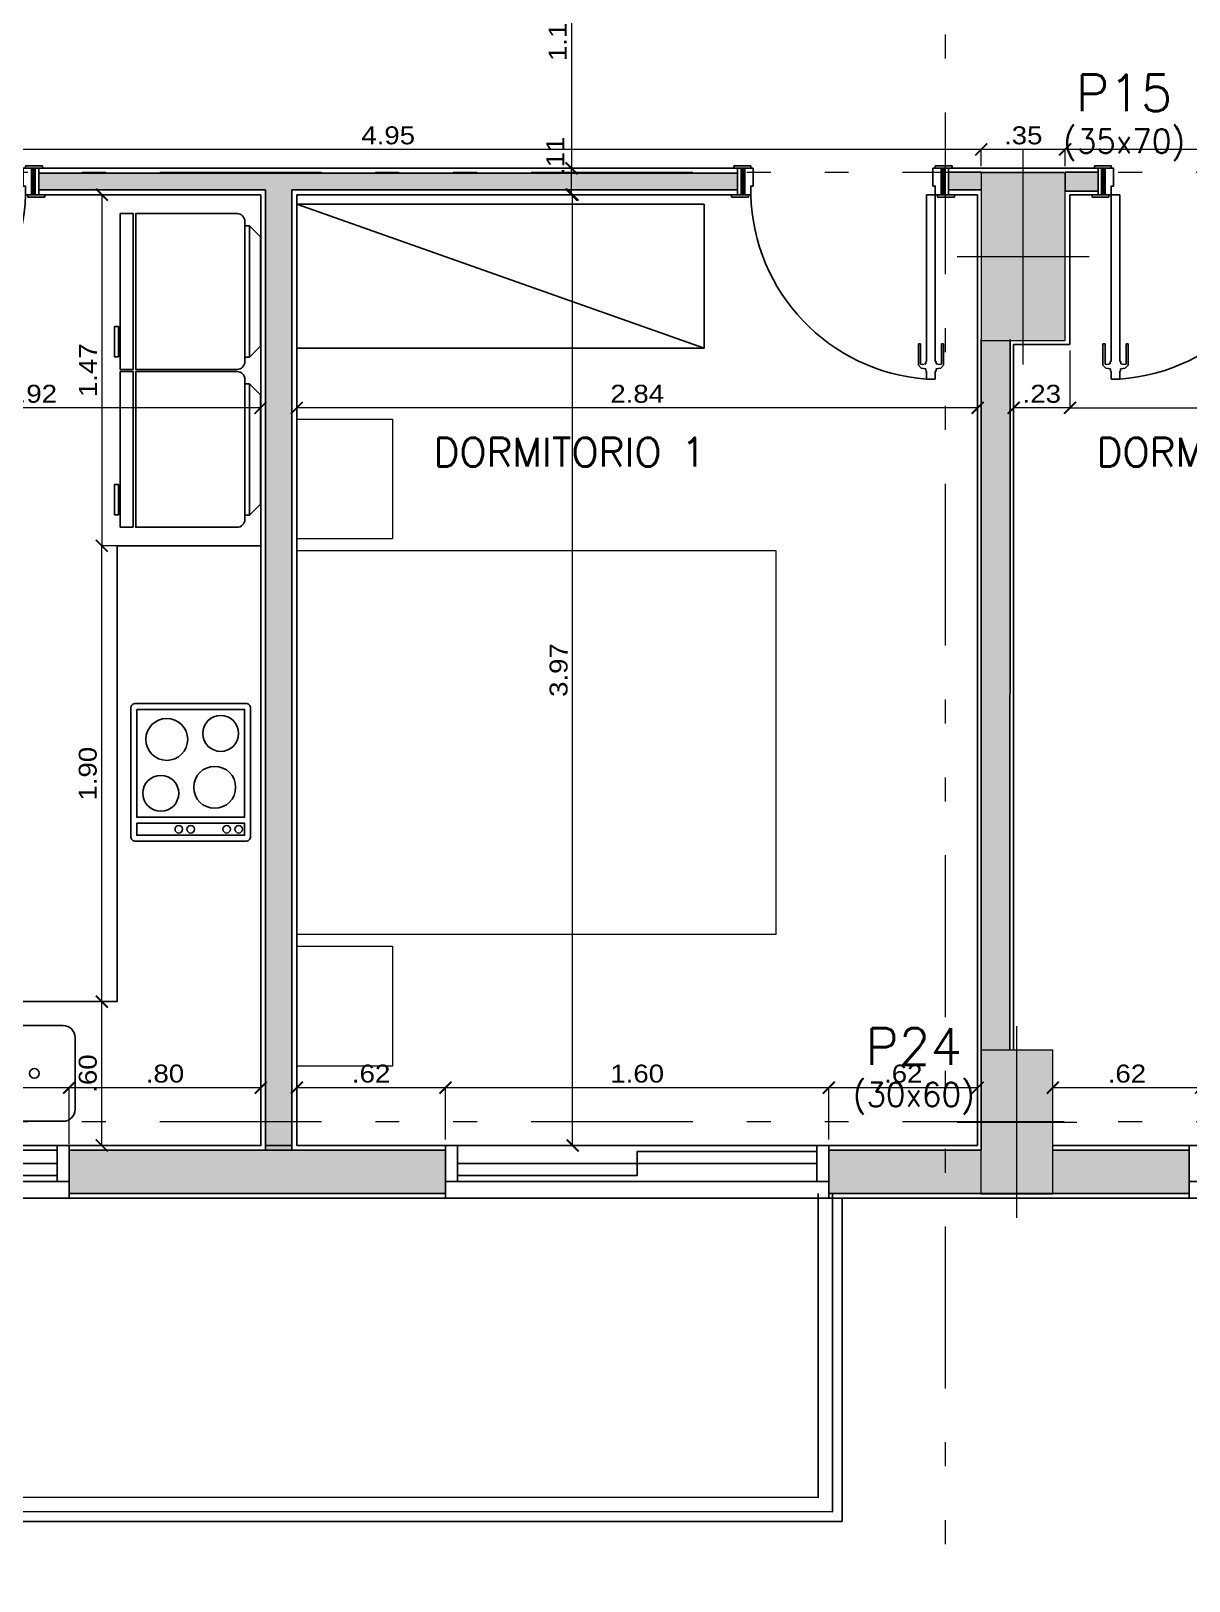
# Model space of a CAD drawing. Header units: metres. Extents: x 219 to 707, y -561 to -17.
# Drawn here: x 347.68 to 352.51, y -185.94 to -179.47 of the extents above; entities that cross this region are included whole.
import ezdxf
from ezdxf.enums import TextEntityAlignment as Align

# ---------------------------------------------------------------- set-up
doc = ezdxf.new("R2010")
doc.units = ezdxf.units.M
doc.linetypes.add('CYPE_RAYAPUNTOPUNTO', pattern=[0.45, 0.225, -0.075, 0, -0.075, 0, -0.075])
for name, color, linetype in [('A-Aberturas', 2, 'Continuous'), ('A-Balcon', 1, 'Continuous'), ('A-Equipamiento fijo', 253, 'Continuous'), ('A-Muros', 4, 'Continuous'), ('A-Revoques', 1, 'Continuous'), ('A-Texto', 3, 'Continuous'), ('Dr Ejes en bloque', 4, 'Continuous'), ('TCOTA', 1, 'Continuous')]:
    doc.layers.add(name, color=color, linetype=linetype)
for name, color, linetype, lineweight in [('A-Equipamiento', 251, 'Continuous', 5), ('COTAS_REPLANTEO', 7, 'CYPE_RAYAPUNTOPUNTO', 0), ('PILAR_DIM', 253, 'Continuous', 0), ('PILAR_EJES', 1, 'Continuous', 0), ('PILAR_HORMIGON', 5, 'Continuous', 20), ('PILAR_REF', 253, 'Continuous', 0)]:
    doc.layers.add(name, color=color, linetype=linetype, lineweight=lineweight)
for name, color, linetype, transparency in [('M-Muro hueco 11', 141, 'Continuous', 0.5), ('M3- Muro Hueco 15', 113, 'Continuous', 0.7), ('M4-Muro Hueco 22', 42, 'Continuous', 0.5)]:
    doc.layers.add(name, color=color, linetype=linetype, transparency=transparency)
doc.styles.add('1-50', font='arial.ttf', dxfattribs={"width": 1.1, "height": 0.075})
doc.styles.add('CYPETXT', font='romans', dxfattribs={"height": 0.2})
doc.styles.add('T12', font='romans.shx', dxfattribs={"height": 0.12})
doc.dimstyles.new('1-50', dxfattribs={"dimscale": 0, "dimtxt": 0.075, "dimasz": 0.05, "dimexe": 0, "dimexo": 0.025, "dimgap": 0.02, "dimtad": 1, "dimzin": 4, "dimdsep": 46, "dimtxsty": '1-50', "dimblk": 'ARCHTICK', "dimcen": 0.09, "dimclrd": 256, "dimclre": 8, "dimclrt": 2, "dimadec": 0, "dimazin": 3, "dimtfac": 1, "dimtofl": 0, "dimtmove": 2, "dimatfit": 3, "dimldrblk": 'OPEN90', "dimfxl": 1, "dimtolj": 1, "dimtzin": 0, "dimlwd": 18, "dimlwe": 18, "dimarcsym": 0})

# ---------------------------------------------------------------- blocks, each defined once
blk = doc.blocks.new('A$Cdcc540ea')
for points in [[(-0.15, -0.1), (0, -0.1), (0, -0.15), (-0.15, -0.15), (-0.15, -0.1)], [(-0.15, -1.65), (0, -1.65), (0, -1.7), (-0.15, -1.7), (-0.15, -1.65)]]:
    blk.add_lwpolyline(points)
at = {"color": 1}
blk.add_lwpolyline([(-0.15, -1.65), (0, -1.65), (0, -0.15), (-0.15, -0.15)], close=True, dxfattribs=at)
for points in [[(-0.075, -0.9), (-0.075, -0.15), (-0.125, -0.15), (-0.125, -0.9)], [(-0.025, -1.65), (-0.025, -0.9), (-0.075, -0.9), (-0.075, -1.65)]]:
    blk.add_lwpolyline(points, close=True)
blk = doc.blocks.new('A$Ce7407af1')
for points in [[(-0.55, 0.15), (-0.55, 0), (-0.6, 0), (-0.6, 0.15), (-0.55, 0.15)], [(0, 0.15), (0, 0), (-0.05, 0), (-0.05, 0.15), (0, 0.15)]]:
    blk.add_lwpolyline(points)
for points in [[(-0.55, 0.15), (-0.55, 0), (-0.05, 0), (-0.05, 0.15)], [(-0.55, 0.025), (-0.05, 0.025), (-0.05, 0.075), (-0.55, 0.075)]]:
    blk.add_lwpolyline(points, close=True)
blk = doc.blocks.new('HELAD7~2')
at = {"color": 252}
for p, q in [((0.0477, 0.2471), (0.0675, 0.2471)), ((0.0477, -0.3221), (0.0675, -0.3221))]:
    blk.add_line(p, q, dxfattribs=at)
blk.add_lwpolyline([(0.0675, 0.2662, -0.414214), (0.1013, 0.3), (0.54, 0.3), (0.54, -0.375), (0.1013, -0.375, -0.414214), (0.0675, -0.3413)], format="xyb", close=True, dxfattribs=at)
for points in [[(0.5513, 0.3), (0.6075, 0.3), (0.6075, -0.375), (0.5513, -0.375)], [(0, 0.1994), (0.0477, 0.2471), (0.0477, -0.3221), (0, -0.2744), (0, -0.0375)], [(0.615, 0.1145), (0.615, 0.2454), (0.6324, 0.2454), (0.6324, 0.1145)]]:
    blk.add_lwpolyline(points, close=True, dxfattribs=at)
blk = doc.blocks.new('Lpd')
at = {"linetype": 'Continuous'}
for p, q in [((-0.06, 0.2), (-0.3, 0.2)), ((0.06, 0.2), (-0.06, 0.2)), ((0.3, 0.2), (0.06, 0.2)), ((-0.35, 0.15), (-0.35, -0.15)), ((-0.01, 0.15), (-0.01, -0.15)), ((0.01, 0.15), (0.01, -0.15)), ((0.35, -0.15), (0.35, 0.15)), ((-0.3, -0.2), (-0.06, -0.2)), ((0.06, -0.2), (-0.06, -0.2)), ((0.06, -0.2), (0.3, -0.2))]:
    blk.add_line(p, q, dxfattribs=at)
for centre in [(-0.18, 0), (0.18, 0)]:
    blk.add_circle(centre, 0.02)
for centre, start, end in [((-0.3, 0.15), 90, 180), ((-0.06, 0.15), 0, 90), ((0.06, 0.15), 90, 180), ((0.3, 0.15), 0, 90), ((-0.3, -0.15), 180, 270), ((-0.06, -0.15), 270, 0), ((0.06, -0.15), 180, 270), ((0.3, -0.15), 270, 0)]:
    blk.add_arc(centre, 0.05, start, end, dxfattribs=at)
blk.add_point((0, 0))
blk = doc.blocks.new('Cocelpl')
at = {"layer": 'A-Equipamiento fijo'}
blk.add_lwpolyline([(-0.5, -0.2675), (-0.5, 0.2675, -0.414214), (-0.48, 0.2875), (-0.02, 0.2875, -0.414214), (0, 0.2675), (0, -0.2675, -0.414214), (-0.02, -0.2875), (-0.48, -0.2875, -0.414214)], format="xyb", close=True, dxfattribs=at)
for points in [[(-0.475, 0.2625), (-0.475, -0.1875), (-0.025, -0.1875), (-0.025, 0.2625)], [(-0.475, -0.2125), (-0.475, -0.2625), (-0.025, -0.2625), (-0.025, -0.2125)]]:
    blk.add_lwpolyline(points, close=True, dxfattribs=at)
for centre, radius in [((-0.35, 0.1375), 0.0875), ((-0.125, 0.1625), 0.075), ((-0.15, -0.0625), 0.0875), ((-0.375, -0.0875), 0.075), ((-0.3, -0.2375), 0.0156), ((-0.25, -0.2375), 0.0156), ((-0.1, -0.2375), 0.0156), ((-0.05, -0.2375), 0.0156)]:
    blk.add_circle(centre, radius, dxfattribs=at)
blk = doc.blocks.new('hoja 75')
for p, q in [((2946.8799, 1180.9638), (2947.5768, 1180.9638)), ((2946.8799, 1180.9638), (2946.8799, 1180.9278)), ((2947.502, 1180.9982), (2947.5913, 1180.9982)), ((2947.502, 1180.9896), (2947.502, 1180.9982)), ((2947.5875, 1180.9896), (2947.502, 1180.9896)), ((2947.5768, 1180.9638), (2947.5768, 1180.9675)), ((2947.5768, 1180.9675), (2947.5864, 1180.9675)), ((2947.5864, 1180.9675), (2947.5891, 1180.9821)), ((2947.5891, 1180.9821), (2947.5875, 1180.9896)), ((2947.5913, 1180.9982), (2947.6042, 1180.9864)), ((2947.6042, 1180.9864), (2947.6069, 1180.967)), ((2947.6069, 1180.967), (2947.6166, 1180.967)), ((2947.6166, 1180.967), (2947.6166, 1180.9638)), ((2947.6166, 1180.9638), (2947.6499, 1180.9638)), ((2947.6499, 1180.9277), (2947.6499, 1180.9638)), ((2946.8799, 1180.9278), (2947.5768, 1180.9278)), ((2947.5875, 1180.9019), (2947.502, 1180.9019)), ((2947.502, 1180.9019), (2947.502, 1180.8933)), ((2947.502, 1180.8933), (2947.5913, 1180.8933)), ((2947.5768, 1180.9278), (2947.5768, 1180.924)), ((2947.5768, 1180.924), (2947.5864, 1180.924)), ((2947.5864, 1180.924), (2947.5891, 1180.9094)), ((2947.5891, 1180.9094), (2947.5875, 1180.9019)), ((2947.5913, 1180.8933), (2947.6042, 1180.9051)), ((2947.6042, 1180.9051), (2947.6069, 1180.9245)), ((2947.6069, 1180.9245), (2947.6166, 1180.9245)), ((2947.6166, 1180.9277), (2947.6499, 1180.9277)), ((2947.6166, 1180.9245), (2947.6166, 1180.9277))]:
    blk.add_line(p, q)
blk = doc.blocks.new('A$C30CA3CF2')
at = {"transparency": 33554661}
h = blk.add_hatch(dxfattribs=at)
h.set_pattern_fill('ANSI31', color=1, scale=0.001, angle=180, style=0)
h.set_pattern_definition([(225, (3011.2897267, 1180.500286), (0.0022450640303, -0.0022450640303), [])])
h.paths.add_polyline_path([(1.609, 0.7021), (1.624, 0.7021), (1.624, 0.8121), (1.609, 0.8121)])
h.paths.add_polyline_path([(0.774, 0.7021), (0.789, 0.7021), (0.789, 0.8121), (0.774, 0.8121)])
for p, q in [((0.774, 0.8121), (0.754, 0.8121)), ((1.624, 0.8121), (1.644, 0.8121)), ((0.824, 0.7761), (0.814, 0.7761)), ((1.574, 0.7021), (1.654, 0.7021))]:
    blk.add_line(p, q, dxfattribs=at)
for points in [[(0.734, 0.8221), (0.804, 0.8221), (0.804, 0.8121), (0.734, 0.8121)], [(1.664, 0.8221), (1.594, 0.8221), (1.594, 0.8121), (1.664, 0.8121)], [(0.744, 0.7021), (0.814, 0.7021), (0.814, 0.6921), (0.744, 0.6921)], [(1.654, 0.7021), (1.584, 0.7021), (1.584, 0.6921), (1.654, 0.6921)]]:
    blk.add_lwpolyline(points, close=True, dxfattribs=at)
at = {"color": 0, "linetype": 'ByBlock', "transparency": 33554661}
for points in [[(0.759, 0.8121), (0.774, 0.8121), (0.774, 0.7021), (0.759, 0.7021)], [(0.789, 0.8121), (0.814, 0.8121), (0.814, 0.7761), (0.824, 0.7761), (0.824, 0.7021), (0.789, 0.7021)], [(1.609, 0.8121), (1.584, 0.8121), (1.584, 0.7761), (1.574, 0.7761), (1.574, 0.7021), (1.609, 0.7021)], [(1.624, 0.8121), (1.639, 0.8121), (1.639, 0.7021), (1.624, 0.7021)]]:
    blk.add_lwpolyline(points, close=True, dxfattribs=at)
at = {"color": 1, "transparency": 33554661}
blk.add_arc((0.7921, 0.7921), 0.7921, 1.44662, 85.80964, dxfattribs=at)
at = {"transparency": 33554661, "rotation": 90}
blk.add_blockref('hoja 75', (1181.7777, -2946.0678), dxfattribs=at)
blk.add_blockref('hoja 75', (1181.7777, -2946.0678), dxfattribs=at)
blk = doc.blocks.new('_ArchTick')
at = {"color": 0, "linetype": 'ByBlock', "const_width": 0.15}
blk.add_lwpolyline([(-0.5, -0.5), (0.5, 0.5)], dxfattribs=at)
blk = doc.blocks.new('*D434')
at = {"layer": 'Defpoints', "color": 0, "transparency": 16777216}
for p in [(352.5616, -183.8827), (351.9437, -184.1238), (352.5616, -184.1244)]:
    blk.add_point(p, dxfattribs=at)
at = {"layer": 'TCOTA', "color": 8, "lineweight": 18, "transparency": 16777216}
for p, q in [((351.9437, -184.0988), (351.9437, -183.8827)), ((352.5616, -184.0994), (352.5616, -183.8827))]:
    blk.add_line(p, q, dxfattribs=at)
at = {"layer": 'TCOTA', "lineweight": 18, "transparency": 16777216}
blk.add_line((351.9437, -183.8827), (352.5616, -183.8827), dxfattribs=at)
at = {"layer": 'TCOTA', "lineweight": 18, "transparency": 16777216, "xscale": 0.05, "yscale": 0.05, "zscale": 0.05, "rotation": 180}
blk.add_blockref('_ArchTick', (351.9437, -183.8827), dxfattribs=at)
at = {"layer": 'TCOTA', "lineweight": 18, "transparency": 16777216, "xscale": 0.05, "yscale": 0.05, "zscale": 0.05}
blk.add_blockref('_ArchTick', (352.5616, -183.8827), dxfattribs=at)
at = {"layer": 'TCOTA', "color": 2, "transparency": 16777216, "insert": (352.2526, -183.8244), "char_height": 0.075, "attachment_point": 5, "style": '1-50'}
blk.add_mtext('\\A1;.62', dxfattribs=at)
blk = doc.blocks.new('_Open90')
at = {"color": 0, "linetype": 'ByBlock', "lineweight": -2}
for p, q in [((0, 0), (-1, 0)), ((-0.5, 0.5), (0, 0)), ((0, 0), (-0.5, -0.5))]:
    blk.add_line(p, q, dxfattribs=at)
blk = doc.blocks.new('*D492')
at = {"layer": 'Defpoints', "color": 0, "transparency": 16777216}
for p in [(351.6295, -183.8827), (351.0089, -184.1238), (351.6295, -184.1238)]:
    blk.add_point(p, dxfattribs=at)
at = {"layer": 'TCOTA', "color": 8, "lineweight": 18, "transparency": 16777216}
for p, q in [((351.0089, -184.0988), (351.0089, -183.8827)), ((351.6295, -184.0988), (351.6295, -183.8827))]:
    blk.add_line(p, q, dxfattribs=at)
at = {"layer": 'TCOTA', "lineweight": 18, "transparency": 16777216}
blk.add_line((351.0089, -183.8827), (351.6295, -183.8827), dxfattribs=at)
at = {"layer": 'TCOTA', "lineweight": 18, "transparency": 16777216, "xscale": 0.05, "yscale": 0.05, "zscale": 0.05, "rotation": 180}
blk.add_blockref('_ArchTick', (351.0089, -183.8827), dxfattribs=at)
at = {"layer": 'TCOTA', "lineweight": 18, "transparency": 16777216, "xscale": 0.05, "yscale": 0.05, "zscale": 0.05}
blk.add_blockref('_ArchTick', (351.6295, -183.8827), dxfattribs=at)
at = {"layer": 'TCOTA', "color": 2, "transparency": 16777216, "insert": (351.3192, -183.8244), "char_height": 0.075, "attachment_point": 5, "style": '1-50'}
blk.add_mtext('\\A1;.62', dxfattribs=at)
blk = doc.blocks.new('*D435')
at = {"layer": 'Defpoints', "color": 0, "transparency": 16777216}
for p in [(351.0089, -183.8827), (349.4089, -184.1238), (351.0089, -184.1238)]:
    blk.add_point(p, dxfattribs=at)
at = {"layer": 'TCOTA', "color": 8, "lineweight": 18, "transparency": 16777216}
for p, q in [((349.4089, -184.0988), (349.4089, -183.8827)), ((351.0089, -184.0988), (351.0089, -183.8827))]:
    blk.add_line(p, q, dxfattribs=at)
at = {"layer": 'TCOTA', "lineweight": 18, "transparency": 16777216}
blk.add_line((349.4089, -183.8827), (351.0089, -183.8827), dxfattribs=at)
at = {"layer": 'TCOTA', "lineweight": 18, "transparency": 16777216, "xscale": 0.05, "yscale": 0.05, "zscale": 0.05, "rotation": 180}
blk.add_blockref('_ArchTick', (349.4089, -183.8827), dxfattribs=at)
at = {"layer": 'TCOTA', "lineweight": 18, "transparency": 16777216, "xscale": 0.05, "yscale": 0.05, "zscale": 0.05}
blk.add_blockref('_ArchTick', (351.0089, -183.8827), dxfattribs=at)
at = {"layer": 'TCOTA', "color": 2, "transparency": 16777216, "insert": (350.2089, -183.8244), "char_height": 0.075, "attachment_point": 5, "style": '1-50'}
blk.add_mtext('\\A1;1.60', dxfattribs=at)
blk = doc.blocks.new('*D436')
at = {"layer": 'Defpoints', "color": 0, "transparency": 16777216}
for p in [(349.4089, -183.8827), (348.7884, -184.1238), (349.4089, -184.1238)]:
    blk.add_point(p, dxfattribs=at)
at = {"layer": 'TCOTA', "color": 8, "lineweight": 18, "transparency": 16777216}
for p, q in [((348.7884, -184.0988), (348.7884, -183.8827)), ((349.4089, -184.0988), (349.4089, -183.8827))]:
    blk.add_line(p, q, dxfattribs=at)
at = {"layer": 'TCOTA', "lineweight": 18, "transparency": 16777216}
blk.add_line((348.7884, -183.8827), (349.4089, -183.8827), dxfattribs=at)
at = {"layer": 'TCOTA', "lineweight": 18, "transparency": 16777216, "xscale": 0.05, "yscale": 0.05, "zscale": 0.05, "rotation": 180}
blk.add_blockref('_ArchTick', (348.7884, -183.8827), dxfattribs=at)
at = {"layer": 'TCOTA', "lineweight": 18, "transparency": 16777216, "xscale": 0.05, "yscale": 0.05, "zscale": 0.05}
blk.add_blockref('_ArchTick', (349.4089, -183.8827), dxfattribs=at)
at = {"layer": 'TCOTA', "color": 2, "transparency": 16777216, "insert": (349.0986, -183.8244), "char_height": 0.075, "attachment_point": 5, "style": '1-50'}
blk.add_mtext('\\A1;.62', dxfattribs=at)
blk = doc.blocks.new('*D437')
at = {"layer": 'Defpoints', "color": 0, "transparency": 16777216}
for p in [(348.6384, -183.8827), (347.8384, -184.1438), (348.6384, -184.1238)]:
    blk.add_point(p, dxfattribs=at)
at = {"layer": 'TCOTA', "color": 8, "lineweight": 18, "transparency": 16777216}
for p, q in [((347.8384, -184.1188), (347.8384, -183.8827)), ((348.6384, -184.0988), (348.6384, -183.8827))]:
    blk.add_line(p, q, dxfattribs=at)
at = {"layer": 'TCOTA', "lineweight": 18, "transparency": 16777216}
blk.add_line((347.8384, -183.8827), (348.6384, -183.8827), dxfattribs=at)
at = {"layer": 'TCOTA', "lineweight": 18, "transparency": 16777216, "xscale": 0.05, "yscale": 0.05, "zscale": 0.05, "rotation": 180}
blk.add_blockref('_ArchTick', (347.8384, -183.8827), dxfattribs=at)
at = {"layer": 'TCOTA', "lineweight": 18, "transparency": 16777216, "xscale": 0.05, "yscale": 0.05, "zscale": 0.05}
blk.add_blockref('_ArchTick', (348.6384, -183.8827), dxfattribs=at)
at = {"layer": 'TCOTA', "color": 2, "transparency": 16777216, "insert": (348.2384, -183.8244), "char_height": 0.075, "attachment_point": 5, "style": '1-50'}
blk.add_mtext('\\A1;.80', dxfattribs=at)
blk = doc.blocks.new('*D438')
at = {"layer": 'Defpoints', "color": 0, "transparency": 16777216}
for p in [(347.8384, -183.8827), (347.2384, -184.1438), (347.8384, -184.1438)]:
    blk.add_point(p, dxfattribs=at)
at = {"layer": 'TCOTA', "color": 8, "lineweight": 18, "transparency": 16777216}
for p, q in [((347.2384, -184.1188), (347.2384, -183.8827)), ((347.8384, -184.1188), (347.8384, -183.8827))]:
    blk.add_line(p, q, dxfattribs=at)
at = {"layer": 'TCOTA', "lineweight": 18, "transparency": 16777216}
blk.add_line((347.2384, -183.8827), (347.8384, -183.8827), dxfattribs=at)
at = {"layer": 'TCOTA', "lineweight": 18, "transparency": 16777216, "xscale": 0.05, "yscale": 0.05, "zscale": 0.05, "rotation": 180}
blk.add_blockref('_ArchTick', (347.2384, -183.8827), dxfattribs=at)
at = {"layer": 'TCOTA', "lineweight": 18, "transparency": 16777216, "xscale": 0.05, "yscale": 0.05, "zscale": 0.05}
blk.add_blockref('_ArchTick', (347.8384, -183.8827), dxfattribs=at)
at = {"layer": 'TCOTA', "color": 2, "transparency": 16777216, "insert": (347.5384, -183.8244), "char_height": 0.075, "attachment_point": 5, "style": '1-50'}
blk.add_mtext('\\A1;.60', dxfattribs=at)
blk = doc.blocks.new('*D448')
at = {"layer": 'Defpoints', "color": 0, "transparency": 16777216}
for p in [(350.184, -178.9262), (349.9351, -180.0459), (350.184, -180.0459)]:
    blk.add_point(p, dxfattribs=at)
at = {"layer": 'TCOTA', "color": 8, "lineweight": 18, "transparency": 16777216}
for p, q in [((350.159, -178.9262), (349.9351, -178.9262)), ((350.159, -180.0459), (349.9351, -180.0459))]:
    blk.add_line(p, q, dxfattribs=at)
at = {"layer": 'TCOTA', "lineweight": 18, "transparency": 16777216}
blk.add_line((349.9351, -178.9262), (349.9351, -180.0459), dxfattribs=at)
at = {"layer": 'TCOTA', "lineweight": 18, "transparency": 16777216, "xscale": 0.05, "yscale": 0.05, "zscale": 0.05}
for p, rotation in [((349.9351, -178.9262), 90), ((349.9351, -180.0459), 270)]:
    blk.add_blockref('_ArchTick', p, dxfattribs=dict(at, rotation=rotation))
at = {"layer": 'TCOTA', "color": 2, "transparency": 16777216, "insert": (349.8774, -179.4861), "char_height": 0.075, "attachment_point": 5, "rotation": 90, "style": '1-50'}
blk.add_mtext('\\A1;1.12', dxfattribs=at)
blk = doc.blocks.new('*D449')
at = {"layer": 'Defpoints', "color": 0, "transparency": 16777216}
for p in [(349.9351, -180.0459), (349.9692, -180.0459), (349.9692, -180.1559)]:
    blk.add_point(p, dxfattribs=at)
at = {"layer": 'TCOTA', "color": 8, "lineweight": 18, "transparency": 16777216}
for p, q in [((349.9442, -180.0459), (349.9351, -180.0459)), ((349.9442, -180.1559), (349.9351, -180.1559))]:
    blk.add_line(p, q, dxfattribs=at)
at = {"layer": 'TCOTA', "lineweight": 18, "transparency": 16777216}
blk.add_line((349.9351, -180.1559), (349.9351, -180.0459), dxfattribs=at)
at = {"layer": 'TCOTA', "lineweight": 18, "transparency": 16777216, "xscale": 0.05, "yscale": 0.05, "zscale": 0.05}
for p, rotation in [((349.9351, -180.0459), 90), ((349.9351, -180.1559), 270)]:
    blk.add_blockref('_ArchTick', p, dxfattribs=dict(at, rotation=rotation))
at = {"layer": 'TCOTA', "color": 2, "transparency": 16777216, "insert": (349.8674, -179.994), "char_height": 0.075, "attachment_point": 5, "rotation": 90, "style": '1-50'}
blk.add_mtext('\\A1;.11', dxfattribs=at)
blk = doc.blocks.new('*D450')
at = {"layer": 'Defpoints', "color": 0, "transparency": 16777216}
for p in [(349.9396, -180.1559), (350.0224, -180.1559), (350.0224, -184.1238)]:
    blk.add_point(p, dxfattribs=at)
at = {"layer": 'TCOTA', "color": 8, "lineweight": 18, "transparency": 16777216}
for p, q in [((349.9974, -180.1559), (349.9396, -180.1559)), ((349.9974, -184.1238), (349.9396, -184.1238))]:
    blk.add_line(p, q, dxfattribs=at)
at = {"layer": 'TCOTA', "lineweight": 18, "transparency": 16777216}
blk.add_line((349.9396, -184.1238), (349.9396, -180.1559), dxfattribs=at)
at = {"layer": 'TCOTA', "lineweight": 18, "transparency": 16777216, "xscale": 0.05, "yscale": 0.05, "zscale": 0.05}
for p, rotation in [((349.9396, -180.1559), 90), ((349.9396, -184.1238), 270)]:
    blk.add_blockref('_ArchTick', p, dxfattribs=dict(at, rotation=rotation))
at = {"layer": 'TCOTA', "color": 2, "transparency": 16777216, "insert": (349.8813, -182.1398), "char_height": 0.075, "attachment_point": 5, "rotation": 90, "style": '1-50'}
blk.add_mtext('\\A1;3.97', dxfattribs=at)
blk = doc.blocks.new('*D455')
at = {"layer": 'Defpoints', "color": 0, "transparency": 16777216}
for p in [(347.9643, -183.5238), (347.9748, -183.5238), (347.9643, -184.1238)]:
    blk.add_point(p, dxfattribs=at)
at = {"layer": 'TCOTA', "color": 8, "lineweight": 18, "transparency": 16777216}
for p, q in [((347.9893, -183.5238), (347.9748, -183.5238)), ((347.9893, -184.1238), (347.9748, -184.1238))]:
    blk.add_line(p, q, dxfattribs=at)
at = {"layer": 'TCOTA', "lineweight": 18, "transparency": 16777216}
blk.add_line((347.9748, -184.1238), (347.9748, -183.5238), dxfattribs=at)
at = {"layer": 'TCOTA', "lineweight": 18, "transparency": 16777216, "xscale": 0.05, "yscale": 0.05, "zscale": 0.05}
for p, rotation in [((347.9748, -183.5238), 90), ((347.9748, -184.1238), 270)]:
    blk.add_blockref('_ArchTick', p, dxfattribs=dict(at, rotation=rotation))
at = {"layer": 'TCOTA', "color": 2, "transparency": 16777216, "insert": (347.9165, -183.8238), "char_height": 0.075, "attachment_point": 5, "rotation": 90, "style": '1-50'}
blk.add_mtext('\\A1;.60', dxfattribs=at)
blk = doc.blocks.new('*D456')
at = {"layer": 'Defpoints', "color": 0, "transparency": 16777216}
for p in [(347.9748, -181.6212), (348.0384, -181.6212), (347.9748, -183.5238)]:
    blk.add_point(p, dxfattribs=at)
at = {"layer": 'TCOTA', "color": 8, "lineweight": 18, "transparency": 16777216}
for p, q in [((348.0134, -181.6212), (347.9748, -181.6212)), ((347.9998, -183.5238), (347.9748, -183.5238))]:
    blk.add_line(p, q, dxfattribs=at)
at = {"layer": 'TCOTA', "lineweight": 18, "transparency": 16777216}
blk.add_line((347.9748, -183.5238), (347.9748, -181.6212), dxfattribs=at)
at = {"layer": 'TCOTA', "lineweight": 18, "transparency": 16777216, "xscale": 0.05, "yscale": 0.05, "zscale": 0.05}
for p, rotation in [((347.9748, -181.6212), 90), ((347.9748, -183.5238), 270)]:
    blk.add_blockref('_ArchTick', p, dxfattribs=dict(at, rotation=rotation))
at = {"layer": 'TCOTA', "color": 2, "transparency": 16777216, "insert": (347.9165, -182.5725), "char_height": 0.075, "attachment_point": 5, "rotation": 90, "style": '1-50'}
blk.add_mtext('\\A1;1.90', dxfattribs=at)
blk = doc.blocks.new('*D457')
at = {"layer": 'Defpoints', "color": 0, "transparency": 16777216}
for p in [(348.3079, -180.1559), (347.9748, -181.6212), (348.3079, -181.6212)]:
    blk.add_point(p, dxfattribs=at)
at = {"layer": 'TCOTA', "color": 8, "lineweight": 18, "transparency": 16777216}
for p, q in [((348.2829, -180.1559), (347.9748, -180.1559)), ((348.2829, -181.6212), (347.9748, -181.6212))]:
    blk.add_line(p, q, dxfattribs=at)
at = {"layer": 'TCOTA', "lineweight": 18, "transparency": 16777216}
blk.add_line((347.9748, -180.1559), (347.9748, -181.6212), dxfattribs=at)
at = {"layer": 'TCOTA', "lineweight": 18, "transparency": 16777216, "xscale": 0.05, "yscale": 0.05, "zscale": 0.05}
for p, rotation in [((347.9748, -180.1559), 90), ((347.9748, -181.6212), 270)]:
    blk.add_blockref('_ArchTick', p, dxfattribs=dict(at, rotation=rotation))
at = {"layer": 'TCOTA', "color": 2, "transparency": 16777216, "insert": (347.9171, -180.8885), "char_height": 0.075, "attachment_point": 5, "rotation": 90, "style": '1-50'}
blk.add_mtext('\\A1;1.47', dxfattribs=at)
blk = doc.blocks.new('*D469')
at = {"layer": 'Defpoints', "color": 0, "transparency": 16777216}
for p in [(351.7799, -180.7809), (352.0149, -180.7809), (351.7799, -181.0456)]:
    blk.add_point(p, dxfattribs=at)
at = {"layer": 'TCOTA', "color": 8, "lineweight": 18, "transparency": 16777216}
for p, q in [((351.7799, -180.8059), (351.7799, -181.0456)), ((352.0149, -180.8059), (352.0149, -181.0456))]:
    blk.add_line(p, q, dxfattribs=at)
at = {"layer": 'TCOTA', "lineweight": 18, "transparency": 16777216}
blk.add_line((352.0149, -181.0456), (351.7799, -181.0456), dxfattribs=at)
at = {"layer": 'TCOTA', "lineweight": 18, "transparency": 16777216, "xscale": 0.05, "yscale": 0.05, "zscale": 0.05, "rotation": 180}
blk.add_blockref('_ArchTick', (351.7799, -181.0456), dxfattribs=at)
at = {"layer": 'TCOTA', "lineweight": 18, "transparency": 16777216, "xscale": 0.05, "yscale": 0.05, "zscale": 0.05}
blk.add_blockref('_ArchTick', (352.0149, -181.0456), dxfattribs=at)
at = {"layer": 'TCOTA', "color": 2, "transparency": 16777216, "insert": (351.8974, -180.9873), "char_height": 0.075, "attachment_point": 5, "style": '1-50'}
blk.add_mtext('\\A1;.23', dxfattribs=at)
blk = doc.blocks.new('*D470')
at = {"layer": 'Defpoints', "color": 0, "transparency": 16777216}
for p in [(352.0149, -181.0456), (354.6794, -181.0456), (354.6794, -181.0456)]:
    blk.add_point(p, dxfattribs=at)
at = {"layer": 'TCOTA', "color": 8, "lineweight": 18, "transparency": 16777216}
for p, q in [((352.0149, -181.0206), (352.0149, -181.0456)), ((354.6794, -181.0206), (354.6794, -181.0456))]:
    blk.add_line(p, q, dxfattribs=at)
at = {"layer": 'TCOTA', "lineweight": 18, "transparency": 16777216}
blk.add_line((352.0149, -181.0456), (354.6794, -181.0456), dxfattribs=at)
at = {"layer": 'TCOTA', "lineweight": 18, "transparency": 16777216, "xscale": 0.05, "yscale": 0.05, "zscale": 0.05, "rotation": 180}
blk.add_blockref('_ArchTick', (352.0149, -181.0456), dxfattribs=at)
at = {"layer": 'TCOTA', "lineweight": 18, "transparency": 16777216, "xscale": 0.05, "yscale": 0.05, "zscale": 0.05}
blk.add_blockref('_ArchTick', (354.6794, -181.0456), dxfattribs=at)
at = {"layer": 'TCOTA', "color": 2, "transparency": 16777216, "insert": (353.3471, -180.9873), "char_height": 0.075, "attachment_point": 5, "style": '1-50'}
blk.add_mtext('\\A1;2.66', dxfattribs=at)
blk = doc.blocks.new('*D471')
at = {"layer": 'Defpoints', "color": 0, "transparency": 16777216}
for p in [(348.7884, -181.0456), (348.7884, -181.0456), (351.6295, -181.0456)]:
    blk.add_point(p, dxfattribs=at)
at = {"layer": 'TCOTA', "color": 8, "lineweight": 18, "transparency": 16777216}
for p, q in [((348.7884, -181.0206), (348.7884, -181.0456)), ((351.6295, -181.0206), (351.6295, -181.0456))]:
    blk.add_line(p, q, dxfattribs=at)
at = {"layer": 'TCOTA', "lineweight": 18, "transparency": 16777216}
blk.add_line((351.6295, -181.0456), (348.7884, -181.0456), dxfattribs=at)
at = {"layer": 'TCOTA', "lineweight": 18, "transparency": 16777216, "xscale": 0.05, "yscale": 0.05, "zscale": 0.05, "rotation": 180}
blk.add_blockref('_ArchTick', (348.7884, -181.0456), dxfattribs=at)
at = {"layer": 'TCOTA', "lineweight": 18, "transparency": 16777216, "xscale": 0.05, "yscale": 0.05, "zscale": 0.05}
blk.add_blockref('_ArchTick', (351.6295, -181.0456), dxfattribs=at)
at = {"layer": 'TCOTA', "color": 2, "transparency": 16777216, "insert": (350.2089, -180.9873), "char_height": 0.075, "attachment_point": 5, "style": '1-50'}
blk.add_mtext('\\A1;2.84', dxfattribs=at)
blk = doc.blocks.new('*D472')
at = {"layer": 'Defpoints', "color": 0, "transparency": 16777216}
for p in [(346.7148, -181.0456), (346.7148, -181.0456), (348.6367, -181.0456)]:
    blk.add_point(p, dxfattribs=at)
at = {"layer": 'TCOTA', "color": 8, "lineweight": 18, "transparency": 16777216}
for p, q in [((346.7148, -181.0206), (346.7148, -181.0456)), ((348.6367, -181.0206), (348.6367, -181.0456))]:
    blk.add_line(p, q, dxfattribs=at)
at = {"layer": 'TCOTA', "lineweight": 18, "transparency": 16777216}
blk.add_line((348.6367, -181.0456), (346.7148, -181.0456), dxfattribs=at)
at = {"layer": 'TCOTA', "lineweight": 18, "transparency": 16777216, "xscale": 0.05, "yscale": 0.05, "zscale": 0.05, "rotation": 180}
blk.add_blockref('_ArchTick', (346.7148, -181.0456), dxfattribs=at)
at = {"layer": 'TCOTA', "lineweight": 18, "transparency": 16777216, "xscale": 0.05, "yscale": 0.05, "zscale": 0.05}
blk.add_blockref('_ArchTick', (348.6367, -181.0456), dxfattribs=at)
at = {"layer": 'TCOTA', "color": 2, "transparency": 16777216, "insert": (347.6758, -180.9873), "char_height": 0.075, "attachment_point": 5, "style": '1-50'}
blk.add_mtext('\\A1;1.92', dxfattribs=at)
blk = doc.blocks.new('*D476')
at = {"layer": 'Defpoints', "color": 0, "transparency": 16777216}
for p in [(351.9948, -179.967), (351.9948, -180.0622), (353.5896, -180.0459)]:
    blk.add_point(p, dxfattribs=at)
at = {"layer": 'TCOTA', "color": 8, "lineweight": 18, "transparency": 16777216}
for p, q in [((351.9948, -180.0372), (351.9948, -179.967)), ((353.5896, -180.0209), (353.5896, -179.967))]:
    blk.add_line(p, q, dxfattribs=at)
at = {"layer": 'TCOTA', "lineweight": 18, "transparency": 16777216}
blk.add_line((353.5896, -179.967), (351.9948, -179.967), dxfattribs=at)
at = {"layer": 'TCOTA', "lineweight": 18, "transparency": 16777216, "xscale": 0.05, "yscale": 0.05, "zscale": 0.05, "rotation": 180}
blk.add_blockref('_ArchTick', (351.9948, -179.967), dxfattribs=at)
at = {"layer": 'TCOTA', "lineweight": 18, "transparency": 16777216, "xscale": 0.05, "yscale": 0.05, "zscale": 0.05}
blk.add_blockref('_ArchTick', (353.5896, -179.967), dxfattribs=at)
at = {"layer": 'TCOTA', "color": 2, "transparency": 16777216, "insert": (352.7922, -179.9087), "char_height": 0.075, "attachment_point": 5, "style": '1-50'}
blk.add_mtext('\\A1;1.59', dxfattribs=at)
blk = doc.blocks.new('*D477')
at = {"layer": 'Defpoints', "color": 0, "transparency": 16777216}
for p in [(351.6448, -179.967), (351.6448, -180.0622), (351.9948, -180.0622)]:
    blk.add_point(p, dxfattribs=at)
at = {"layer": 'TCOTA', "color": 8, "lineweight": 18, "transparency": 16777216}
for p, q in [((351.6448, -180.0372), (351.6448, -179.967)), ((351.9948, -180.0372), (351.9948, -179.967))]:
    blk.add_line(p, q, dxfattribs=at)
at = {"layer": 'TCOTA', "lineweight": 18, "transparency": 16777216}
blk.add_line((351.9948, -179.967), (351.6448, -179.967), dxfattribs=at)
at = {"layer": 'TCOTA', "lineweight": 18, "transparency": 16777216, "xscale": 0.05, "yscale": 0.05, "zscale": 0.05, "rotation": 180}
blk.add_blockref('_ArchTick', (351.6448, -179.967), dxfattribs=at)
at = {"layer": 'TCOTA', "lineweight": 18, "transparency": 16777216, "xscale": 0.05, "yscale": 0.05, "zscale": 0.05}
blk.add_blockref('_ArchTick', (351.9948, -179.967), dxfattribs=at)
at = {"layer": 'TCOTA', "color": 2, "transparency": 16777216, "insert": (351.8198, -179.9087), "char_height": 0.075, "attachment_point": 5, "style": '1-50'}
blk.add_mtext('\\A1;.35', dxfattribs=at)
blk = doc.blocks.new('*D478')
at = {"layer": 'Defpoints', "color": 0, "transparency": 16777216}
for p in [(346.6948, -179.967), (346.6948, -180.0606), (351.6448, -180.0622)]:
    blk.add_point(p, dxfattribs=at)
at = {"layer": 'TCOTA', "color": 8, "lineweight": 18, "transparency": 16777216}
for p, q in [((346.6948, -180.0356), (346.6948, -179.967)), ((351.6448, -180.0372), (351.6448, -179.967))]:
    blk.add_line(p, q, dxfattribs=at)
at = {"layer": 'TCOTA', "lineweight": 18, "transparency": 16777216}
blk.add_line((351.6448, -179.967), (346.6948, -179.967), dxfattribs=at)
at = {"layer": 'TCOTA', "lineweight": 18, "transparency": 16777216, "xscale": 0.05, "yscale": 0.05, "zscale": 0.05, "rotation": 180}
blk.add_blockref('_ArchTick', (346.6948, -179.967), dxfattribs=at)
at = {"layer": 'TCOTA', "lineweight": 18, "transparency": 16777216, "xscale": 0.05, "yscale": 0.05, "zscale": 0.05}
blk.add_blockref('_ArchTick', (351.6448, -179.967), dxfattribs=at)
at = {"layer": 'TCOTA', "color": 2, "transparency": 16777216, "insert": (349.1698, -179.9087), "char_height": 0.075, "attachment_point": 5, "style": '1-50'}
blk.add_mtext('\\A1;4.95', dxfattribs=at)
blk = doc.blocks.new('Ejes del pilar')
at = {"layer": 'PILAR_EJES'}
for p, q in [((0, -0.5), (0, 0.5)), ((-0.5, 0), (0.5, 0))]:
    blk.add_line(p, q, dxfattribs=at)
blk = doc.blocks.new('A$Cbfd24b4d')
at = {"transparency": 33554559}
h = blk.add_hatch(color=253, dxfattribs=at)
h.paths.add_polyline_path([(-17.7008, -9.9381), (-17.0008, -9.9381), (-17.0008, -9.6381), (-17.7008, -9.6381)])
h.paths.add_polyline_path([(-17.2011, -13.9003), (-16.9011, -13.9003), (-16.9011, -13.3003), (-17.2011, -13.3003)])
h.paths.add_polyline_path([(-12.0511, -13.9003), (-11.7511, -13.9003), (-11.7511, -13.3003), (-12.0511, -13.3003)])
h.paths.add_polyline_path([(-12.0508, -10.4381), (-11.7508, -10.4381), (-11.7508, -9.6381), (-12.0508, -9.6381)])
h.paths.add_polyline_path([(-6.8008, -10.3381), (-6.4508, -10.3381), (-6.4508, -9.6381), (-6.8008, -9.6381)])
h.paths.add_polyline_path([(-6.802, -13.9003), (-6.502, -13.9003), (-6.502, -13.3003), (-6.802, -13.3003)])
h.paths.add_polyline_path([(-3.7511, -13.9003), (-3.4511, -13.9003), (-3.4511, -13.2003), (-3.7511, -13.2003)])
h.paths.add_polyline_path([(-3.7508, -10.3381), (-3.4508, -10.3381), (-3.4508, -9.6381), (-3.7508, -9.6381)])
h.paths.add_polyline_path([(0.9002, -13.9003), (1.6002, -13.9003), (1.6002, -13.6003), (0.9002, -13.6003)])
h.paths.add_polyline_path([(6.3, -13.9003), (6.6, -13.9003), (6.6, -13.3003), (6.3, -13.3003)])
h.paths.add_polyline_path([(6.3, -10.3381), (6.6, -10.3381), (6.6, -9.6381), (6.3, -9.6381)])
h.paths.add_polyline_path([(6.2997, -3.5519), (6.5997, -3.5519), (6.5997, -2.8519), (6.2997, -2.8519)])
h.paths.add_polyline_path([(-0.3503, -4.0492), (-0.0503, -4.0492), (-0.0503, -3.3492), (-0.3503, -3.3492)])
h.paths.add_polyline_path([(-3.1503, -4.05), (-2.8503, -4.05), (-2.8503, -3.35), (-3.1503, -3.35)])
h.paths.add_polyline_path([(-7.3003, -3.6492), (-6.6003, -3.6492), (-6.6003, -3.3492), (-7.3003, -3.3492)])
h.paths.add_polyline_path([(-12.0503, -3.6492), (-11.3503, -3.6492), (-11.3503, -3.3492), (-12.0503, -3.3492)])
at = {"layer": 'PILAR_HORMIGON'}
for points in [[(-6.8008, -10.3381), (-6.4508, -10.3381), (-6.4508, -9.6381), (-6.8008, -9.6381), (-6.8008, -10.3381)], [(-6.8008, -10.3381), (-6.4508, -10.3381), (-6.4508, -9.6381), (-6.8008, -9.6381), (-6.8008, -10.3381)], [(-6.802, -13.9003), (-6.502, -13.9003), (-6.502, -13.3003), (-6.802, -13.3003), (-6.802, -13.9003)], [(-6.802, -13.9003), (-6.502, -13.9003), (-6.502, -13.3003), (-6.802, -13.3003), (-6.802, -13.9003)]]:
    blk.add_lwpolyline(points, close=True, dxfattribs=at)
at = {"layer": 'PILAR_EJES'}
for p, xscale, yscale in [((-6.6258, -9.9881), 0.55, 0.9000000000000001), ((-6.6258, -9.9881), 0.55, 0.9000000000000001), ((-6.652, -13.6003), 0.5, 0.8), ((-6.652, -13.6003), 0.5, 0.8)]:
    blk.add_blockref('Ejes del pilar', p, dxfattribs=dict(at, xscale=xscale, yscale=yscale))
at = {"layer": 'PILAR_DIM', "lineweight": 0, "style": 'CYPETXT', "width": 0.882521}
for s, p, p2 in [('(35x70)', (-6.459, -9.556), (-5.9505, -9.556)), ('(35x70)', (-6.459, -9.556), (-5.9505, -9.556)), ('(30x60)', (-7.337, -13.5355), (-6.8285, -13.5355)), ('(30x60)', (-7.337, -13.5355), (-6.8285, -13.5355))]:
    blk.add_text(s, height=0.1, dxfattribs=at).set_placement(p, p2, align=Align.FIT)
at = {"layer": 'PILAR_REF', "style": 'CYPETXT'}
for s, width, p, p2 in [('P15', 0.951021, (-6.4061, -9.3818), (-6.0034, -9.3818)), ('P15', 0.951021, (-6.4061, -9.3818), (-6.0034, -9.3818)), ('P24', 0.934902, (-7.2841, -13.3613), (-6.8814, -13.3613)), ('P24', 0.934902, (-7.2841, -13.3613), (-6.8814, -13.3613))]:
    blk.add_text(s, height=0.15333, dxfattribs=dict(at, width=width)).set_placement(p, p2, align=Align.FIT)
blk = doc.blocks.new('DSADADASDAS')
at = {"layer": 'COTAS_REPLANTEO', "ltscale": 3}
for p, q in [((125.7777, 125.9327, -0.525), (125.7777, 146.4778, -0.525)), ((110.0984, 134.1088, -0.525), (141.6696, 134.1088, -0.525)), ((110.0984, 130.1466, -0.525), (141.6696, 130.1466, -0.525))]:
    blk.add_line(p, q, dxfattribs=at)

msp = doc.modelspace()

# ---------------------------------------------------------------- hatches: boundary and pattern name
at = {"layer": 'M-Muro hueco 11', "transparency": 33554534}
h = msp.add_hatch(color=256, dxfattribs=at)
h.dxf.hatch_style = 1
h.paths.add_polyline_path([(350.6277, -180.0659), (347.7117, -180.0659), (347.7117, -180.1359), (348.6584, -180.1359), (348.7684, -180.1359), (350.6277, -180.1359)])
h.paths.add_polyline_path([(351.5077, -180.1359), (351.6448, -180.1359), (351.6448, -180.0622), (351.5077, -180.0622)])
h.paths.add_polyline_path([(351.9948, -180.1409), (352.132, -180.1409), (352.132, -180.0622), (351.9948, -180.0622)])
at = {"layer": 'M3- Muro Hueco 15', "transparency": 33554687}
h = msp.add_hatch(color=256, dxfattribs=at)
h.dxf.hatch_style = 1
h.paths.add_polyline_path([(348.7684, -180.1359), (348.6584, -180.1359), (348.6584, -184.1438), (348.7684, -184.1438)])
h = msp.add_hatch(color=256, dxfattribs=at)
h.dxf.hatch_style = 1
h.paths.add_polyline_path([(351.6445, -183.7231), (351.7645, -183.7232), (351.7649, -180.7609), (351.6449, -180.7609)])
h.paths.add_polyline_path([(354.8149, -180.7609), (354.6949, -180.7609), (354.6945, -183.6227), (354.8145, -183.6228)])
at = {"layer": 'M4-Muro Hueco 22', "transparency": 33554687}
h = msp.add_hatch(color=256, dxfattribs=at)
h.dxf.hatch_style = 1
h.paths.add_polyline_path([(349.4089, -184.1438), (347.8384, -184.1438), (347.8384, -184.3238), (349.4089, -184.3238)])
h.paths.add_polyline_path([(352.5116, -184.1438), (351.9437, -184.1438), (351.9437, -184.3238), (352.5116, -184.3238)])
h.paths.add_polyline_path([(351.0089, -184.1438), (351.0089, -184.3238), (351.6437, -184.3238), (351.6437, -184.1438), (351.4942, -184.1438)])

# ---------------------------------------------------------------- linework, layer by layer
at = {"layer": 'A-Aberturas', "color": 252}
for p, q in [((347.2384, -184.3438), (347.8384, -184.3438)), ((349.4089, -184.3438), (351.0089, -184.3438)), ((352.5116, -184.3438), (354.1116, -184.3438))]:
    msp.add_line(p, q, dxfattribs=at)
at = {"layer": 'A-Balcon'}
for points in [[(341.2608, -184.3238), (341.2608, -185.6521), (351.0246, -185.6529), (351.0246, -184.3239)], [(341.3208, -184.3238), (341.3208, -185.5921), (350.9646, -185.5929), (350.9646, -184.3239)]]:
    msp.add_lwpolyline(points, dxfattribs=at)
at = {"layer": 'A-Equipamiento', "transparency": 33554687}
for points in [[(349.1884, -181.5925), (348.7884, -181.5925), (348.7884, -181.0925), (349.1884, -181.0925)], [(350.7884, -181.6425), (348.7884, -181.6425), (348.7884, -183.2425), (350.7884, -183.2425)], [(349.1884, -183.7925), (348.7884, -183.7925), (348.7884, -183.2925), (349.1884, -183.2925)]]:
    msp.add_lwpolyline(points, close=True, dxfattribs=at)
at = {"layer": 'A-Equipamiento fijo', "transparency": 33554687}
msp.add_line((350.4884, -180.7959), (348.7884, -180.1959), dxfattribs=at)
for points in [[(350.4884, -180.196), (350.4884, -180.7959), (348.7884, -180.7959), (348.7884, -180.1959)], [(348.0384, -181.6212), (348.0384, -183.5238), (346.6872, -183.5238), (346.688, -184.1245), (348.6384, -184.1243), (348.6384, -181.6212)]]:
    msp.add_lwpolyline(points, close=True, dxfattribs=at)
at = {"layer": 'A-Muros', "transparency": 33554687}
for p, q in [((350.6277, -180.0659), (347.7117, -180.0659)), ((351.6448, -180.0622), (351.5077, -180.0622)), ((352.132, -180.0622), (351.9948, -180.0622)), ((351.9948, -180.0622), (351.9948, -180.1409)), ((352.132, -180.1409), (352.132, -180.0622)), ((348.6584, -180.1359), (347.7117, -180.1359)), ((348.6584, -184.1438), (348.6584, -180.1359)), ((348.7684, -184.1438), (348.7684, -180.1359)), ((350.6277, -180.1359), (348.7684, -180.1359)), ((351.6448, -180.1359), (351.5077, -180.1359)), ((351.9948, -180.1409), (352.132, -180.1409)), ((351.6445, -184.1438), (351.6449, -180.7609)), ((351.7645, -183.7232), (351.7649, -180.7609)), ((347.2884, -184.1438), (347.7884, -184.1438)), ((347.8384, -184.1438), (348.6584, -184.1438)), ((348.7684, -184.1438), (349.4089, -184.1438)), ((351.0089, -184.1438), (351.6445, -184.1438)), ((351.9437, -184.1438), (352.5116, -184.1438)), ((351.0089, -184.3238), (352.5116, -184.3238))]:
    msp.add_line(p, q, dxfattribs=at)
at = {"layer": 'A-Muros'}
for p, q in [((347.7117, -180.1359), (347.7117, -180.0659)), ((350.6277, -180.1359), (350.6277, -180.0659)), ((351.5077, -180.1359), (351.5077, -180.0622)), ((347.8384, -184.1438), (347.8384, -184.3238)), ((349.4089, -184.3238), (349.4089, -184.1438)), ((351.0089, -184.1438), (351.0089, -184.3238)), ((352.5116, -184.3238), (352.5116, -184.1438)), ((347.8384, -184.3238), (349.4089, -184.3238))]:
    msp.add_line(p, q, dxfattribs=at)
at = {"layer": 'A-Revoques', "transparency": 33554687}
for p, q in [((347.7117, -180.0459), (350.6277, -180.0459)), ((351.5077, -180.0459), (352.132, -180.0459)), ((348.6384, -180.1559), (347.7117, -180.1559)), ((348.6384, -184.1238), (348.6384, -180.1559)), ((348.7884, -184.1238), (348.7884, -180.1559)), ((350.6277, -180.1559), (348.7884, -180.1559)), ((351.6295, -180.1559), (351.5077, -180.1559)), ((351.6295, -180.1559), (351.6295, -184.1238)), ((352.0149, -180.7809), (352.0146, -180.1559)), ((352.0146, -180.1559), (352.132, -180.1559)), ((351.7795, -183.7232), (351.7799, -180.7809)), ((351.7799, -180.7809), (352.0149, -180.7809)), ((348.6384, -184.1238), (347.8384, -184.1238)), ((348.7684, -184.1238), (348.6584, -184.1238)), ((348.6584, -184.1438), (348.7684, -184.1438)), ((349.4089, -184.1238), (348.7884, -184.1238)), ((349.4089, -184.3438), (349.4089, -184.1238)), ((351.0089, -184.1238), (351.6295, -184.1238)), ((352.5116, -184.1238), (351.9437, -184.1238)), ((352.5116, -184.3438), (352.5116, -184.1238)), ((347.8384, -184.3238), (347.8384, -184.3438)), ((347.8384, -184.3438), (349.4089, -184.3438)), ((351.0089, -184.3438), (351.0089, -184.3238)), ((351.0089, -184.3438), (352.5116, -184.3438))]:
    msp.add_line(p, q, dxfattribs=at)
at = {"layer": 'A-Revoques'}
for p, q in [((351.0645, -185.6939), (351.0645, -184.3454)), ((341.2245, -185.6939), (351.0645, -185.6939))]:
    msp.add_line(p, q, dxfattribs=at)
at = {"layer": 'TCOTA'}
for p, q in [((347.8384, -184.1744), (347.8384, -184.1438)), ((347.8384, -184.1438), (347.8384, -184.3238)), ((351.0089, -184.1238), (351.6295, -184.1238)), ((351.0089, -184.3438), (351.0089, -184.1238)), ((351.0089, -184.1238), (351.0089, -184.3438))]:
    msp.add_line(p, q, dxfattribs=at)

# ---------------------------------------------------------------- block references
msp.add_blockref('A$Cbfd24b4d', (358.4456, -170.426))
at = {"layer": 'A-Aberturas', "transparency": 33554687, "xscale": -1, "rotation": 180}
for p in [(346.0727, -179.3438), (351.373, -179.3438)]:
    msp.add_blockref('A$C30CA3CF2', p, dxfattribs=at)
at = {"layer": 'A-Aberturas', "transparency": 33554687}
for name, p, rotation in [('A$C30CA3CF2', (352.2667, -179.3438), 180), ('A$Cdcc540ea', (351.1089, -184.2738), 270), ('A$Cdcc540ea', (354.2116, -184.2744), 270)]:
    msp.add_blockref(name, p, dxfattribs=dict(at, rotation=rotation))
msp.add_blockref('A$Ce7407af1', (347.8384, -184.2738), dxfattribs=at)
at = {"layer": 'A-Equipamiento fijo', "transparency": 33554687, "xscale": 0.9629627000411352, "yscale": 0.9629627000411352, "zscale": 0.9629627000411352, "rotation": 180}
for p in [(348.6367, -180.5961), (348.6367, -181.2551)]:
    msp.add_blockref('HELAD7~2', p, dxfattribs=at)
at = {"layer": 'A-Equipamiento fijo', "transparency": 33554687}
msp.add_blockref('Cocelpl', (348.5958, -182.5668), dxfattribs=at)
at = {"layer": 'A-Equipamiento fijo', "transparency": 33554687, "xscale": -1, "rotation": 180}
msp.add_blockref('Lpd', (347.513, -183.8232), dxfattribs=at)
at = {"layer": 'Dr Ejes en bloque'}
msp.add_blockref('DSADADASDAS', (225.7179, -314.1705, 0.525), dxfattribs=at)

# ---------------------------------------------------------------- texts
at = {"layer": 'A-Texto', "transparency": 33554687, "style": 'T12'}
for s, p in [('DORMITORIO 1', (349.359, -181.2905)), ('DORMITORIO 2', (352.1263, -181.2905))]:
    msp.add_text(s, height=0.12, dxfattribs=at).set_placement(p)

# ---------------------------------------------------------------- dimensions: what is measured, and where the dimension line sits
at = {"layer": 'TCOTA'}
for base, p1, p2, picture, middle in [((349.9351, -180.0459), (350.184, -178.9262), (350.184, -180.0459), '*D448', (349.8774, -179.4861)), ((347.9748, -181.6212), (348.3079, -180.1559), (348.3079, -181.6212), '*D457', (347.9171, -180.8885)), ((349.9396, -180.1559), (350.0224, -184.1238), (350.0224, -180.1559), '*D450', (349.8813, -182.1398)), ((347.9748, -181.6212), (347.9748, -183.5238), (348.0384, -181.6212), '*D456', (347.9165, -182.5725)), ((347.9748, -183.5238), (347.9643, -184.1238), (347.9643, -183.5238), '*D455', (347.9165, -183.8238))]:
    dim = msp.add_linear_dim(base=base, p1=p1, p2=p2, angle=90, dimstyle='1-50', override={"dimscale": 1}, dxfattribs=at)
    dim.commit()
    dim.dimension.update_dxf_attribs({"geometry": picture, "text_midpoint": middle})
for base, p1, p2, picture, middle in [((346.6948, -179.967), (351.6448, -180.0622), (346.6948, -180.0606), '*D478', (349.1698, -179.9087)), ((351.6448, -179.967), (351.9948, -180.0622), (351.6448, -180.0622), '*D477', (351.8198, -179.9087)), ((351.9948, -179.967), (353.5896, -180.0459), (351.9948, -180.0622), '*D476', (352.7922, -179.9087)), ((351.77989, -181.04561), (352.01486, -180.78088), (351.77989, -180.78088), '*D469', (351.89737, -180.98729)), ((346.7148, -181.0456), (348.6367, -181.0456), (346.7148, -181.0456), '*D472', (347.6758, -180.9873)), ((348.7884, -181.0456), (351.6295, -181.0456), (348.7884, -181.0456), '*D471', (350.2089, -180.9873)), ((354.6794, -181.0456), (352.0149, -181.0456), (354.6794, -181.0456), '*D470', (353.3471, -180.9873)), ((347.8384, -183.8827), (347.2384, -184.1438), (347.8384, -184.1438), '*D438', (347.5384, -183.8244)), ((348.6384, -183.8827), (347.8384, -184.1438), (348.6384, -184.1238), '*D437', (348.2384, -183.8244)), ((349.4089, -183.8827), (348.7884, -184.1238), (349.4089, -184.1238), '*D436', (349.0986, -183.8244)), ((351.0089, -183.8827), (349.4089, -184.1238), (351.0089, -184.1238), '*D435', (350.2089, -183.8244)), ((351.6295, -183.8827), (351.0089, -184.1238), (351.6295, -184.1238), '*D492', (351.3192, -183.8244)), ((352.5616, -183.8827), (351.9437, -184.1238), (352.5616, -184.1244), '*D434', (352.2526, -183.8244))]:
    dim = msp.add_linear_dim(base=base, p1=p1, p2=p2, dimstyle='1-50', override={"dimscale": 1}, dxfattribs=at)
    dim.commit()
    dim.dimension.update_dxf_attribs({"geometry": picture, "text_midpoint": middle})
dim = msp.add_linear_dim(base=(349.9351, -180.0459), p1=(349.9692, -180.1559), p2=(349.9692, -180.0459), angle=90, dimstyle='1-50', override={"dimscale": 1}, dxfattribs=at)
dim.commit()
dim.dimension.update_dxf_attribs({"geometry": '*D449', "text_midpoint": (349.8674, -179.994), "dimtype": 160})

doc.saveas('drawing.dxf')
